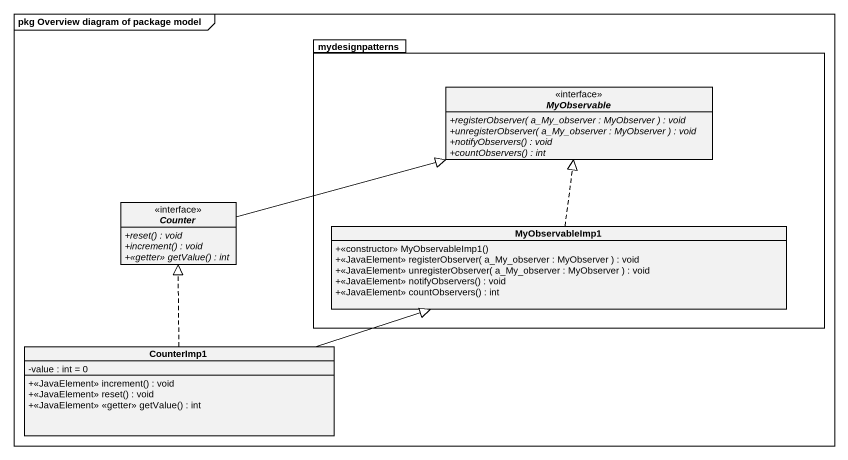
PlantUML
@startuml
mainframe pkg Overview diagram of package model
hide circle
hide empty members
skinparam classAttributeIconSize 0
package mydesignpatterns {
  interface MyObservable {
    {abstract} +registerObserver( a_My_observer : MyObserver ) : void
    {abstract} +unregisterObserver( a_My_observer : MyObserver ) : void
    {abstract} +notifyObservers() : void
    {abstract} +countObservers() : int
  }
  class MyObservableImp1 {
    +<<constructor>> MyObservableImp1()
    +<<JavaElement>> registerObserver( a_My_observer : MyObserver ) : void
    +<<JavaElement>> unregisterObserver( a_My_observer : MyObserver ) : void
    +<<JavaElement>> notifyObservers() : void
    +<<JavaElement>> countObservers() : int
  }
}
interface Counter {
  {abstract} +reset() : void
  {abstract} +increment() : void
  {abstract} +<<getter>> getValue() : int
}
class CounterImp1 {
  -value : int = 0
  +<<JavaElement>> increment() : void
  +<<JavaElement>> reset() : void
  +<<JavaElement>> <<getter>> getValue() : int
}
Counter -right-|> MyObservable
MyObservableImp1 .up.|> MyObservable
CounterImp1 .up.|> Counter
CounterImp1 -right-|> MyObservableImp1
@enduml
